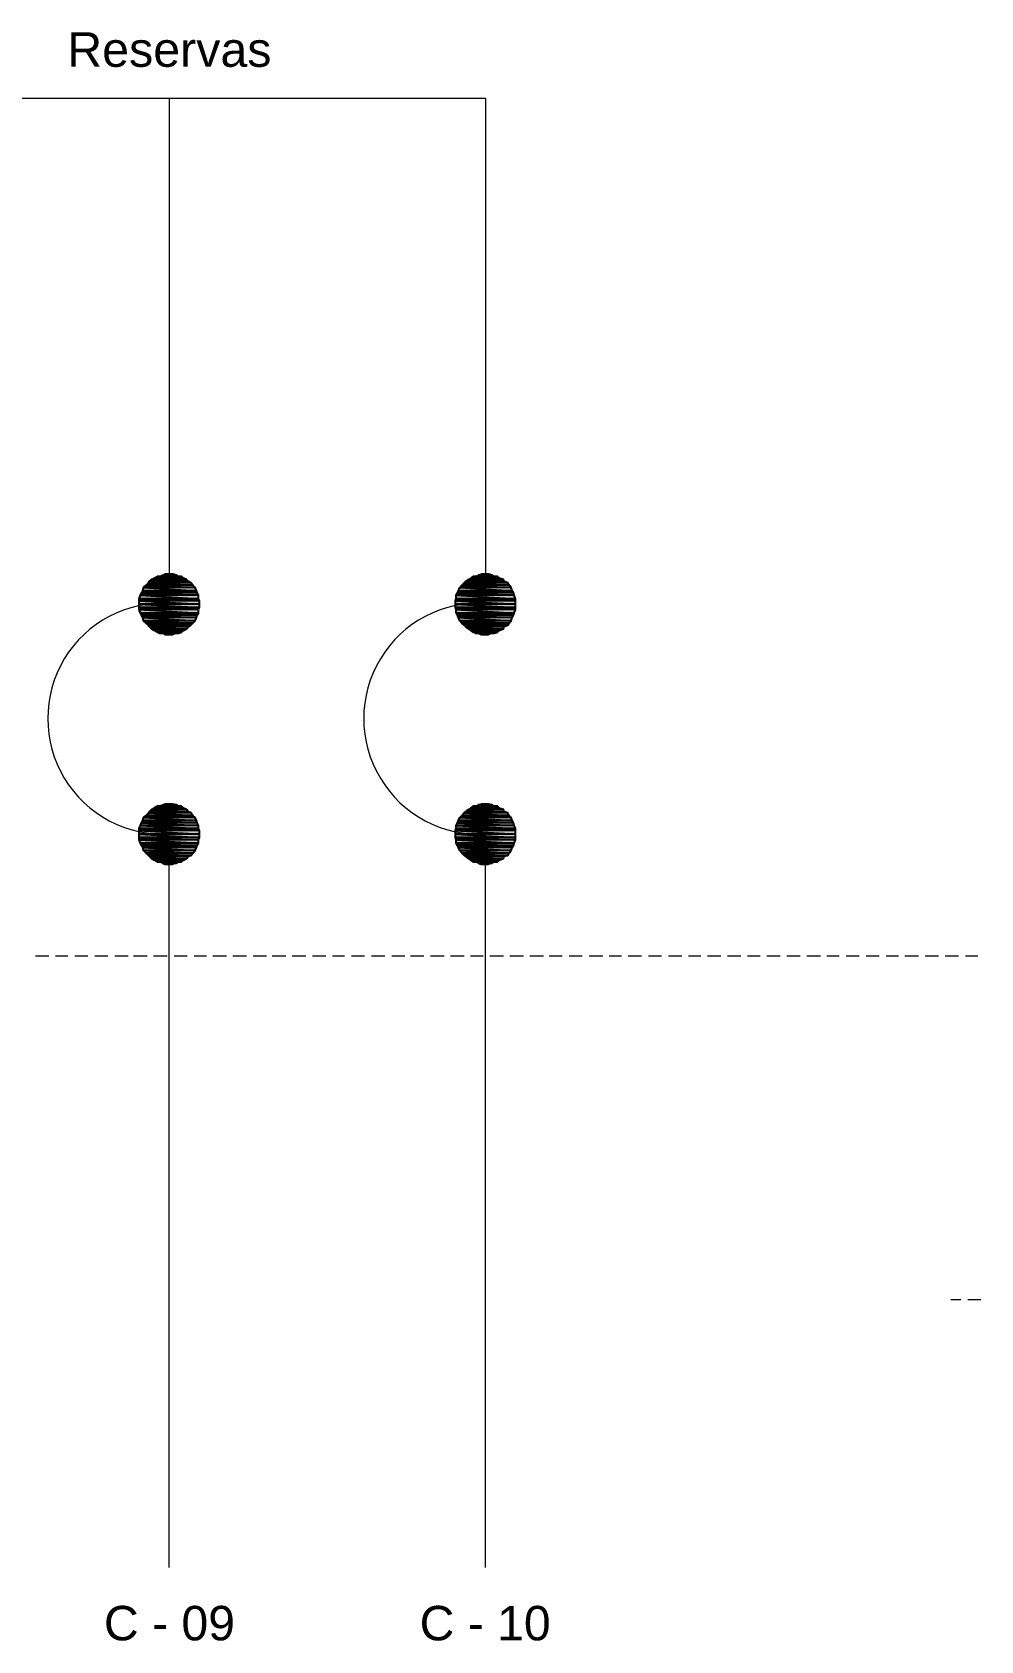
# Model space of a CAD drawing. Header units: millimetres. Extents: x 53 to 176, y -29 to 32.
# Drawn here: x 117.74 to 120.78, y 9.9 to 15.05 of the extents above; entities that cross this region are included whole.
import ezdxf

# ---------------------------------------------------------------- set-up
doc = ezdxf.new("R2010")
doc.units = ezdxf.units.MM
doc.layers.add('13 - Diagrama unifilar', color=7, linetype='Continuous', lineweight=30)
doc.styles.add('Arial0', font='arial.ttf', dxfattribs={"height": 3.14658})

msp = doc.modelspace()

# ---------------------------------------------------------------- hatches: boundary and pattern name
at = {"layer": '13 - Diagrama unifilar', "true_color": 0x000007}
h = msp.add_hatch(color=7, dxfattribs=at)
h.paths.add_polyline_path([(118.2371, 13.2994), (118.1253, 13.2994), (118.244, 13.2924)])
h.paths.add_polyline_path([(118.1253, 13.2994), (118.244, 13.2924), (118.1183, 13.2924)])
h = msp.add_hatch(color=7, dxfattribs=at)
h.paths.add_polyline_path([(118.2301, 13.3022), (118.1323, 13.3022), (118.2371, 13.2994)])
h.paths.add_polyline_path([(118.1323, 13.3022), (118.2371, 13.2994), (118.1253, 13.2994)])
h = msp.add_hatch(color=7, dxfattribs=at)
h.paths.add_polyline_path([(118.2217, 13.3092), (118.1435, 13.3092), (118.2301, 13.3022)])
h.paths.add_polyline_path([(118.1435, 13.3092), (118.2301, 13.3022), (118.1323, 13.3022)])
h = msp.add_hatch(color=7, dxfattribs=at)
h.paths.add_polyline_path([(118.2049, 13.3133), (118.1616, 13.3133), (118.2119, 13.3092)])
h.paths.add_polyline_path([(118.1616, 13.3133), (118.2119, 13.3092), (118.1505, 13.3092)])
h = msp.add_hatch(color=7, dxfattribs=at)
h.paths.add_polyline_path([(118.1938, 13.3161), (118.1686, 13.3161), (118.2049, 13.3133)])
h.paths.add_polyline_path([(118.1686, 13.3161), (118.2049, 13.3133), (118.1616, 13.3133)])
h = msp.add_hatch(color=7, dxfattribs=at)
h.paths.add_polyline_path([(119.2525, 13.2994), (119.1408, 13.2994), (119.2553, 13.2924)])
h.paths.add_polyline_path([(119.1408, 13.2994), (119.2553, 13.2924), (119.131, 13.2924)])
h = msp.add_hatch(color=7, dxfattribs=at)
h.paths.add_polyline_path([(119.2413, 13.3022), (119.1478, 13.3022), (119.2525, 13.2994)])
h.paths.add_polyline_path([(119.1478, 13.3022), (119.2525, 13.2994), (119.1408, 13.2994)])
h = msp.add_hatch(color=7, dxfattribs=at)
h.paths.add_polyline_path([(119.2343, 13.3092), (119.1561, 13.3092), (119.2413, 13.3022)])
h.paths.add_polyline_path([(119.1561, 13.3092), (119.2413, 13.3022), (119.1478, 13.3022)])
h = msp.add_hatch(color=7, dxfattribs=at)
h.paths.add_polyline_path([(119.2162, 13.3133), (119.1729, 13.3133), (119.2232, 13.3092)])
h.paths.add_polyline_path([(119.1729, 13.3133), (119.2232, 13.3092), (119.1631, 13.3092)])
h = msp.add_hatch(color=7, dxfattribs=at)
h.paths.add_polyline_path([(119.205, 13.3161), (119.1813, 13.3161), (119.2162, 13.3133)])
h.paths.add_polyline_path([(119.1813, 13.3161), (119.2162, 13.3133), (119.1729, 13.3133)])
h = msp.add_hatch(color=7, dxfattribs=at)
h.paths.add_polyline_path([(118.2762, 13.2491), (118.0904, 13.2491), (118.2762, 13.2379)])
h.paths.add_polyline_path([(118.0904, 13.2491), (118.2762, 13.2379), (118.0862, 13.2379)])
h = msp.add_hatch(color=7, dxfattribs=at)
h.paths.add_polyline_path([(118.272, 13.2561), (118.0932, 13.2561), (118.2762, 13.2491)])
h.paths.add_polyline_path([(118.0932, 13.2561), (118.2762, 13.2491), (118.0904, 13.2491)])
h = msp.add_hatch(color=7, dxfattribs=at)
h.paths.add_polyline_path([(118.2692, 13.2631), (118.0974, 13.2631), (118.272, 13.2561)])
h.paths.add_polyline_path([(118.0974, 13.2631), (118.272, 13.2561), (118.0932, 13.2561)])
h = msp.add_hatch(color=7, dxfattribs=at)
h.paths.add_polyline_path([(118.265, 13.2742), (118.1002, 13.2742), (118.2692, 13.2631)])
h.paths.add_polyline_path([(118.1002, 13.2742), (118.2692, 13.2631), (118.0974, 13.2631)])
h = msp.add_hatch(color=7, dxfattribs=at)
h.paths.add_polyline_path([(118.258, 13.2812), (118.1086, 13.2812), (118.265, 13.2742)])
h.paths.add_polyline_path([(118.1086, 13.2812), (118.265, 13.2742), (118.1002, 13.2742)])
h = msp.add_hatch(color=7, dxfattribs=at)
h.paths.add_polyline_path([(118.251, 13.2882), (118.1155, 13.2882), (118.258, 13.2812)])
h.paths.add_polyline_path([(118.1155, 13.2882), (118.258, 13.2812), (118.1086, 13.2812)])
h = msp.add_hatch(color=7, dxfattribs=at)
h.paths.add_polyline_path([(118.244, 13.2924), (118.1183, 13.2924), (118.251, 13.2882)])
h.paths.add_polyline_path([(118.1183, 13.2924), (118.251, 13.2882), (118.1155, 13.2882)])
h = msp.add_hatch(color=7, dxfattribs=at)
h.paths.add_polyline_path([(119.2846, 13.2561), (119.1058, 13.2561), (119.2874, 13.2491)])
h.paths.add_polyline_path([(119.1058, 13.2561), (119.2874, 13.2491), (119.1017, 13.2491)])
h = msp.add_hatch(color=7, dxfattribs=at)
h.paths.add_polyline_path([(119.2874, 13.2491), (119.1017, 13.2491), (119.2916, 13.2379)])
h.paths.add_polyline_path([(119.1017, 13.2491), (119.2916, 13.2379), (119.1017, 13.2379)])
h = msp.add_hatch(color=7, dxfattribs=at)
h.paths.add_polyline_path([(119.2804, 13.2631), (119.1086, 13.2631), (119.2846, 13.2561)])
h.paths.add_polyline_path([(119.1086, 13.2631), (119.2846, 13.2561), (119.1058, 13.2561)])
h = msp.add_hatch(color=7, dxfattribs=at)
h.paths.add_polyline_path([(119.2776, 13.2742), (119.1128, 13.2742), (119.2804, 13.2631)])
h.paths.add_polyline_path([(119.1128, 13.2742), (119.2804, 13.2631), (119.1086, 13.2631)])
h = msp.add_hatch(color=7, dxfattribs=at)
h.paths.add_polyline_path([(119.2707, 13.2812), (119.1198, 13.2812), (119.2776, 13.2742)])
h.paths.add_polyline_path([(119.1198, 13.2812), (119.2776, 13.2742), (119.1128, 13.2742)])
h = msp.add_hatch(color=7, dxfattribs=at)
h.paths.add_polyline_path([(119.2665, 13.2882), (119.1268, 13.2882), (119.2707, 13.2812)])
h.paths.add_polyline_path([(119.1268, 13.2882), (119.2707, 13.2812), (119.1198, 13.2812)])
h = msp.add_hatch(color=7, dxfattribs=at)
h.paths.add_polyline_path([(119.2553, 13.2924), (119.131, 13.2924), (119.2665, 13.2882)])
h.paths.add_polyline_path([(119.131, 13.2924), (119.2665, 13.2882), (119.1268, 13.2882)])
h = msp.add_hatch(color=7, dxfattribs=at)
h.paths.add_polyline_path([(118.2762, 13.2379), (118.0862, 13.2379), (118.279, 13.2309)])
h.paths.add_polyline_path([(118.0862, 13.2379), (118.279, 13.2309), (118.0862, 13.2309)])
h = msp.add_hatch(color=7, dxfattribs=at)
h.paths.add_polyline_path([(118.279, 13.2309), (118.0862, 13.2309), (118.279, 13.2198)])
h.paths.add_polyline_path([(118.0862, 13.2309), (118.279, 13.2198), (118.0862, 13.2198)])
h = msp.add_hatch(color=7, dxfattribs=at)
h.paths.add_polyline_path([(118.279, 13.2198), (118.0862, 13.2198), (118.279, 13.21)])
h.paths.add_polyline_path([(118.0862, 13.2198), (118.279, 13.21), (118.0862, 13.21)])
h = msp.add_hatch(color=7, dxfattribs=at)
h.paths.add_polyline_path([(118.279, 13.21), (118.0862, 13.21), (118.2762, 13.203)])
h.paths.add_polyline_path([(118.0862, 13.21), (118.2762, 13.203), (118.0862, 13.203)])
h = msp.add_hatch(color=7, dxfattribs=at)
h.paths.add_polyline_path([(118.2762, 13.203), (118.0862, 13.203), (118.2762, 13.1918)])
h.paths.add_polyline_path([(118.0862, 13.203), (118.2762, 13.1918), (118.0904, 13.1918)])
h = msp.add_hatch(color=7, dxfattribs=at)
h.paths.add_polyline_path([(119.2916, 13.2379), (119.1017, 13.2379), (119.2916, 13.2309)])
h.paths.add_polyline_path([(119.1017, 13.2379), (119.2916, 13.2309), (119.0989, 13.2309)])
h = msp.add_hatch(color=7, dxfattribs=at)
h.paths.add_polyline_path([(119.2916, 13.2309), (119.0989, 13.2309), (119.2916, 13.2198)])
h.paths.add_polyline_path([(119.0989, 13.2309), (119.2916, 13.2198), (119.0989, 13.2198)])
h = msp.add_hatch(color=7, dxfattribs=at)
h.paths.add_polyline_path([(119.2916, 13.2198), (119.0989, 13.2198), (119.2916, 13.21)])
h.paths.add_polyline_path([(119.0989, 13.2198), (119.2916, 13.21), (119.0989, 13.21)])
h = msp.add_hatch(color=7, dxfattribs=at)
h.paths.add_polyline_path([(119.2916, 13.21), (119.0989, 13.21), (119.2916, 13.203)])
h.paths.add_polyline_path([(119.0989, 13.21), (119.2916, 13.203), (119.1017, 13.203)])
h = msp.add_hatch(color=7, dxfattribs=at)
h.paths.add_polyline_path([(119.2916, 13.203), (119.1017, 13.203), (119.2874, 13.1918)])
h.paths.add_polyline_path([(119.1017, 13.203), (119.2874, 13.1918), (119.1017, 13.1918)])
h = msp.add_hatch(color=7, dxfattribs=at)
h.paths.add_polyline_path([(118.2762, 13.1918), (118.0904, 13.1918), (118.272, 13.1848)])
h.paths.add_polyline_path([(118.0904, 13.1918), (118.272, 13.1848), (118.0932, 13.1848)])
h = msp.add_hatch(color=7, dxfattribs=at)
h.paths.add_polyline_path([(118.272, 13.1848), (118.0932, 13.1848), (118.2692, 13.1779)])
h.paths.add_polyline_path([(118.0932, 13.1848), (118.2692, 13.1779), (118.0974, 13.1779)])
h = msp.add_hatch(color=7, dxfattribs=at)
h.paths.add_polyline_path([(118.2692, 13.1779), (118.0974, 13.1779), (118.265, 13.1667)])
h.paths.add_polyline_path([(118.0974, 13.1779), (118.265, 13.1667), (118.1002, 13.1667)])
h = msp.add_hatch(color=7, dxfattribs=at)
h.paths.add_polyline_path([(118.265, 13.1667), (118.1002, 13.1667), (118.258, 13.1597)])
h.paths.add_polyline_path([(118.1002, 13.1667), (118.258, 13.1597), (118.1086, 13.1597)])
h = msp.add_hatch(color=7, dxfattribs=at)
h.paths.add_polyline_path([(118.258, 13.1597), (118.1086, 13.1597), (118.251, 13.1527)])
h.paths.add_polyline_path([(118.1086, 13.1597), (118.251, 13.1527), (118.1155, 13.1527)])
h = msp.add_hatch(color=7, dxfattribs=at)
h.paths.add_polyline_path([(118.251, 13.1527), (118.1155, 13.1527), (118.244, 13.1485)])
h.paths.add_polyline_path([(118.1155, 13.1527), (118.244, 13.1485), (118.1183, 13.1485)])
h = msp.add_hatch(color=7, dxfattribs=at)
h.paths.add_polyline_path([(118.244, 13.1485), (118.1183, 13.1485), (118.2371, 13.1415)])
h.paths.add_polyline_path([(118.1183, 13.1485), (118.2371, 13.1415), (118.1253, 13.1415)])
h = msp.add_hatch(color=7, dxfattribs=at)
h.paths.add_polyline_path([(119.2874, 13.1918), (119.1017, 13.1918), (119.2846, 13.1848)])
h.paths.add_polyline_path([(119.1017, 13.1918), (119.2846, 13.1848), (119.1058, 13.1848)])
h = msp.add_hatch(color=7, dxfattribs=at)
h.paths.add_polyline_path([(119.2846, 13.1848), (119.1058, 13.1848), (119.2804, 13.1779)])
h.paths.add_polyline_path([(119.1058, 13.1848), (119.2804, 13.1779), (119.1086, 13.1779)])
h = msp.add_hatch(color=7, dxfattribs=at)
h.paths.add_polyline_path([(119.2804, 13.1779), (119.1086, 13.1779), (119.2776, 13.1667)])
h.paths.add_polyline_path([(119.1086, 13.1779), (119.2776, 13.1667), (119.1128, 13.1667)])
h = msp.add_hatch(color=7, dxfattribs=at)
h.paths.add_polyline_path([(119.2776, 13.1667), (119.1128, 13.1667), (119.2707, 13.1597)])
h.paths.add_polyline_path([(119.1128, 13.1667), (119.2707, 13.1597), (119.1198, 13.1597)])
h = msp.add_hatch(color=7, dxfattribs=at)
h.paths.add_polyline_path([(119.2707, 13.1597), (119.1198, 13.1597), (119.2665, 13.1527)])
h.paths.add_polyline_path([(119.1198, 13.1597), (119.2665, 13.1527), (119.1268, 13.1527)])
h = msp.add_hatch(color=7, dxfattribs=at)
h.paths.add_polyline_path([(119.2665, 13.1527), (119.1268, 13.1527), (119.2553, 13.1485)])
h.paths.add_polyline_path([(119.1268, 13.1527), (119.2553, 13.1485), (119.131, 13.1485)])
h = msp.add_hatch(color=7, dxfattribs=at)
h.paths.add_polyline_path([(119.2553, 13.1485), (119.131, 13.1485), (119.2525, 13.1415)])
h.paths.add_polyline_path([(119.131, 13.1485), (119.2525, 13.1415), (119.1408, 13.1415)])
h = msp.add_hatch(color=7, dxfattribs=at)
h.paths.add_polyline_path([(118.2371, 13.1415), (118.1253, 13.1415), (118.2301, 13.1373)])
h.paths.add_polyline_path([(118.1253, 13.1415), (118.2301, 13.1373), (118.1323, 13.1373)])
h = msp.add_hatch(color=7, dxfattribs=at)
h.paths.add_polyline_path([(118.2301, 13.1373), (118.1323, 13.1373), (118.2217, 13.1304)])
h.paths.add_polyline_path([(118.1323, 13.1373), (118.2217, 13.1304), (118.1435, 13.1304)])
h = msp.add_hatch(color=7, dxfattribs=at)
h.paths.add_polyline_path([(118.2217, 13.1304), (118.1435, 13.1304), (118.2119, 13.1276)])
h.paths.add_polyline_path([(118.1435, 13.1304), (118.2119, 13.1276), (118.1505, 13.1276)])
h = msp.add_hatch(color=7, dxfattribs=at)
h.paths.add_polyline_path([(118.1616, 13.1276), (118.1686, 13.1234), (118.1938, 13.1234)])
h.paths.add_polyline_path([(118.1686, 13.1234), (118.1938, 13.1234), (118.1868, 13.1234)])
for points in [[(118.1616, 13.1276), (118.2049, 13.1276), (118.1938, 13.1234)], [(119.1729, 13.1276), (119.2162, 13.1276), (119.205, 13.1234)], [(118.1616, 12.3901), (118.2049, 12.3901), (118.1938, 12.3873)], [(119.1729, 12.3901), (119.2162, 12.3901), (119.205, 12.3873)]]:
    msp.add_hatch(color=7, dxfattribs=at).paths.add_polyline_path(points)
h = msp.add_hatch(color=7, dxfattribs=at)
h.paths.add_polyline_path([(119.2525, 13.1415), (119.1408, 13.1415), (119.2413, 13.1373)])
h.paths.add_polyline_path([(119.1408, 13.1415), (119.2413, 13.1373), (119.1478, 13.1373)])
h = msp.add_hatch(color=7, dxfattribs=at)
h.paths.add_polyline_path([(119.2413, 13.1373), (119.1478, 13.1373), (119.2343, 13.1304)])
h.paths.add_polyline_path([(119.1478, 13.1373), (119.2343, 13.1304), (119.1561, 13.1304)])
h = msp.add_hatch(color=7, dxfattribs=at)
h.paths.add_polyline_path([(119.2343, 13.1304), (119.1561, 13.1304), (119.2232, 13.1276)])
h.paths.add_polyline_path([(119.1561, 13.1304), (119.2232, 13.1276), (119.1631, 13.1276)])
h = msp.add_hatch(color=7, dxfattribs=at)
h.paths.add_polyline_path([(119.1729, 13.1276), (119.1813, 13.1234), (119.205, 13.1234)])
h.paths.add_polyline_path([(119.1813, 13.1234), (119.205, 13.1234), (119.198, 13.1234)])
h = msp.add_hatch(color=7, dxfattribs=at)
h.paths.add_polyline_path([(118.2049, 12.5772), (118.1616, 12.5772), (118.2119, 12.5731)])
h.paths.add_polyline_path([(118.1616, 12.5772), (118.2119, 12.5731), (118.1505, 12.5731)])
h = msp.add_hatch(color=7, dxfattribs=at)
h.paths.add_polyline_path([(118.1938, 12.58), (118.1686, 12.58), (118.2049, 12.5772)])
h.paths.add_polyline_path([(118.1686, 12.58), (118.2049, 12.5772), (118.1616, 12.5772)])
h = msp.add_hatch(color=7, dxfattribs=at)
h.paths.add_polyline_path([(119.2162, 12.5772), (119.1729, 12.5772), (119.2232, 12.5731)])
h.paths.add_polyline_path([(119.1729, 12.5772), (119.2232, 12.5731), (119.1631, 12.5731)])
h = msp.add_hatch(color=7, dxfattribs=at)
h.paths.add_polyline_path([(119.205, 12.58), (119.1813, 12.58), (119.2162, 12.5772)])
h.paths.add_polyline_path([(119.1813, 12.58), (119.2162, 12.5772), (119.1729, 12.5772)])
h = msp.add_hatch(color=7, dxfattribs=at)
h.paths.add_polyline_path([(118.2692, 12.527), (118.0974, 12.527), (118.272, 12.52)])
h.paths.add_polyline_path([(118.0974, 12.527), (118.272, 12.52), (118.0932, 12.52)])
h = msp.add_hatch(color=7, dxfattribs=at)
h.paths.add_polyline_path([(118.265, 12.5367), (118.1002, 12.5367), (118.2692, 12.527)])
h.paths.add_polyline_path([(118.1002, 12.5367), (118.2692, 12.527), (118.0974, 12.527)])
h = msp.add_hatch(color=7, dxfattribs=at)
h.paths.add_polyline_path([(118.258, 12.5437), (118.1086, 12.5437), (118.265, 12.5367)])
h.paths.add_polyline_path([(118.1086, 12.5437), (118.265, 12.5367), (118.1002, 12.5367)])
h = msp.add_hatch(color=7, dxfattribs=at)
h.paths.add_polyline_path([(118.251, 12.5521), (118.1155, 12.5521), (118.258, 12.5437)])
h.paths.add_polyline_path([(118.1155, 12.5521), (118.258, 12.5437), (118.1086, 12.5437)])
h = msp.add_hatch(color=7, dxfattribs=at)
h.paths.add_polyline_path([(118.244, 12.5549), (118.1183, 12.5549), (118.251, 12.5521)])
h.paths.add_polyline_path([(118.1183, 12.5549), (118.251, 12.5521), (118.1155, 12.5521)])
h = msp.add_hatch(color=7, dxfattribs=at)
h.paths.add_polyline_path([(118.2371, 12.5619), (118.1253, 12.5619), (118.244, 12.5549)])
h.paths.add_polyline_path([(118.1253, 12.5619), (118.244, 12.5549), (118.1183, 12.5549)])
h = msp.add_hatch(color=7, dxfattribs=at)
h.paths.add_polyline_path([(118.2301, 12.5661), (118.1323, 12.5661), (118.2371, 12.5619)])
h.paths.add_polyline_path([(118.1323, 12.5661), (118.2371, 12.5619), (118.1253, 12.5619)])
h = msp.add_hatch(color=7, dxfattribs=at)
h.paths.add_polyline_path([(118.2217, 12.5731), (118.1435, 12.5731), (118.2301, 12.5661)])
h.paths.add_polyline_path([(118.1435, 12.5731), (118.2301, 12.5661), (118.1323, 12.5661)])
h = msp.add_hatch(color=7, dxfattribs=at)
h.paths.add_polyline_path([(119.2804, 12.527), (119.1086, 12.527), (119.2846, 12.52)])
h.paths.add_polyline_path([(119.1086, 12.527), (119.2846, 12.52), (119.1058, 12.52)])
h = msp.add_hatch(color=7, dxfattribs=at)
h.paths.add_polyline_path([(119.2776, 12.5367), (119.1128, 12.5367), (119.2804, 12.527)])
h.paths.add_polyline_path([(119.1128, 12.5367), (119.2804, 12.527), (119.1086, 12.527)])
h = msp.add_hatch(color=7, dxfattribs=at)
h.paths.add_polyline_path([(119.2707, 12.5437), (119.1198, 12.5437), (119.2776, 12.5367)])
h.paths.add_polyline_path([(119.1198, 12.5437), (119.2776, 12.5367), (119.1128, 12.5367)])
h = msp.add_hatch(color=7, dxfattribs=at)
h.paths.add_polyline_path([(119.2665, 12.5521), (119.1268, 12.5521), (119.2707, 12.5437)])
h.paths.add_polyline_path([(119.1268, 12.5521), (119.2707, 12.5437), (119.1198, 12.5437)])
h = msp.add_hatch(color=7, dxfattribs=at)
h.paths.add_polyline_path([(119.2553, 12.5549), (119.131, 12.5549), (119.2665, 12.5521)])
h.paths.add_polyline_path([(119.131, 12.5549), (119.2665, 12.5521), (119.1268, 12.5521)])
h = msp.add_hatch(color=7, dxfattribs=at)
h.paths.add_polyline_path([(119.2525, 12.5619), (119.1408, 12.5619), (119.2553, 12.5549)])
h.paths.add_polyline_path([(119.1408, 12.5619), (119.2553, 12.5549), (119.131, 12.5549)])
h = msp.add_hatch(color=7, dxfattribs=at)
h.paths.add_polyline_path([(119.2413, 12.5661), (119.1478, 12.5661), (119.2525, 12.5619)])
h.paths.add_polyline_path([(119.1478, 12.5661), (119.2525, 12.5619), (119.1408, 12.5619)])
h = msp.add_hatch(color=7, dxfattribs=at)
h.paths.add_polyline_path([(119.2343, 12.5731), (119.1561, 12.5731), (119.2413, 12.5661)])
h.paths.add_polyline_path([(119.1561, 12.5731), (119.2413, 12.5661), (119.1478, 12.5661)])
h = msp.add_hatch(color=7, dxfattribs=at)
h.paths.add_polyline_path([(118.2762, 12.5116), (118.0904, 12.5116), (118.2762, 12.5018)])
h.paths.add_polyline_path([(118.0904, 12.5116), (118.2762, 12.5018), (118.0862, 12.5018)])
h = msp.add_hatch(color=7, dxfattribs=at)
h.paths.add_polyline_path([(118.2762, 12.5018), (118.0862, 12.5018), (118.279, 12.4948)])
h.paths.add_polyline_path([(118.0862, 12.5018), (118.279, 12.4948), (118.0862, 12.4948)])
h = msp.add_hatch(color=7, dxfattribs=at)
h.paths.add_polyline_path([(118.279, 12.4948), (118.0862, 12.4948), (118.279, 12.4837)])
h.paths.add_polyline_path([(118.0862, 12.4948), (118.279, 12.4837), (118.0862, 12.4837)])
h = msp.add_hatch(color=7, dxfattribs=at)
h.paths.add_polyline_path([(118.279, 12.4837), (118.0862, 12.4837), (118.279, 12.4725)])
h.paths.add_polyline_path([(118.0862, 12.4837), (118.279, 12.4725), (118.0862, 12.4725)])
h = msp.add_hatch(color=7, dxfattribs=at)
h.paths.add_polyline_path([(118.272, 12.52), (118.0932, 12.52), (118.2762, 12.5116)])
h.paths.add_polyline_path([(118.0932, 12.52), (118.2762, 12.5116), (118.0904, 12.5116)])
h = msp.add_hatch(color=7, dxfattribs=at)
h.paths.add_polyline_path([(119.2916, 12.5018), (119.1017, 12.5018), (119.2916, 12.4948)])
h.paths.add_polyline_path([(119.1017, 12.5018), (119.2916, 12.4948), (119.0989, 12.4948)])
h = msp.add_hatch(color=7, dxfattribs=at)
h.paths.add_polyline_path([(119.2916, 12.4948), (119.0989, 12.4948), (119.2916, 12.4837)])
h.paths.add_polyline_path([(119.0989, 12.4948), (119.2916, 12.4837), (119.0989, 12.4837)])
h = msp.add_hatch(color=7, dxfattribs=at)
h.paths.add_polyline_path([(119.2916, 12.4837), (119.0989, 12.4837), (119.2916, 12.4725)])
h.paths.add_polyline_path([(119.0989, 12.4837), (119.2916, 12.4725), (119.0989, 12.4725)])
h = msp.add_hatch(color=7, dxfattribs=at)
h.paths.add_polyline_path([(119.2846, 12.52), (119.1058, 12.52), (119.2874, 12.5116)])
h.paths.add_polyline_path([(119.1058, 12.52), (119.2874, 12.5116), (119.1017, 12.5116)])
h = msp.add_hatch(color=7, dxfattribs=at)
h.paths.add_polyline_path([(119.2874, 12.5116), (119.1017, 12.5116), (119.2916, 12.5018)])
h.paths.add_polyline_path([(119.1017, 12.5116), (119.2916, 12.5018), (119.1017, 12.5018)])
h = msp.add_hatch(color=7, dxfattribs=at)
h.paths.add_polyline_path([(118.279, 12.4725), (118.0862, 12.4725), (118.2762, 12.4655)])
h.paths.add_polyline_path([(118.0862, 12.4725), (118.2762, 12.4655), (118.0862, 12.4655)])
h = msp.add_hatch(color=7, dxfattribs=at)
h.paths.add_polyline_path([(118.2762, 12.4655), (118.0862, 12.4655), (118.2762, 12.4543)])
h.paths.add_polyline_path([(118.0862, 12.4655), (118.2762, 12.4543), (118.0904, 12.4543)])
h = msp.add_hatch(color=7, dxfattribs=at)
h.paths.add_polyline_path([(118.2762, 12.4543), (118.0904, 12.4543), (118.272, 12.4474)])
h.paths.add_polyline_path([(118.0904, 12.4543), (118.272, 12.4474), (118.0932, 12.4474)])
h = msp.add_hatch(color=7, dxfattribs=at)
h.paths.add_polyline_path([(118.272, 12.4474), (118.0932, 12.4474), (118.2692, 12.4404)])
h.paths.add_polyline_path([(118.0932, 12.4474), (118.2692, 12.4404), (118.0974, 12.4404)])
h = msp.add_hatch(color=7, dxfattribs=at)
h.paths.add_polyline_path([(118.2692, 12.4404), (118.0974, 12.4404), (118.265, 12.4306)])
h.paths.add_polyline_path([(118.0974, 12.4404), (118.265, 12.4306), (118.1002, 12.4306)])
h = msp.add_hatch(color=7, dxfattribs=at)
h.paths.add_polyline_path([(118.265, 12.4306), (118.1002, 12.4306), (118.258, 12.4222)])
h.paths.add_polyline_path([(118.1002, 12.4306), (118.258, 12.4222), (118.1086, 12.4222)])
h = msp.add_hatch(color=7, dxfattribs=at)
h.paths.add_polyline_path([(118.258, 12.4222), (118.1086, 12.4222), (118.251, 12.4152)])
h.paths.add_polyline_path([(118.1086, 12.4222), (118.251, 12.4152), (118.1155, 12.4152)])
h = msp.add_hatch(color=7, dxfattribs=at)
h.paths.add_polyline_path([(119.2916, 12.4725), (119.0989, 12.4725), (119.2916, 12.4655)])
h.paths.add_polyline_path([(119.0989, 12.4725), (119.2916, 12.4655), (119.1017, 12.4655)])
h = msp.add_hatch(color=7, dxfattribs=at)
h.paths.add_polyline_path([(119.2916, 12.4655), (119.1017, 12.4655), (119.2874, 12.4543)])
h.paths.add_polyline_path([(119.1017, 12.4655), (119.2874, 12.4543), (119.1017, 12.4543)])
h = msp.add_hatch(color=7, dxfattribs=at)
h.paths.add_polyline_path([(119.2874, 12.4543), (119.1017, 12.4543), (119.2846, 12.4474)])
h.paths.add_polyline_path([(119.1017, 12.4543), (119.2846, 12.4474), (119.1058, 12.4474)])
h = msp.add_hatch(color=7, dxfattribs=at)
h.paths.add_polyline_path([(119.2846, 12.4474), (119.1058, 12.4474), (119.2804, 12.4404)])
h.paths.add_polyline_path([(119.1058, 12.4474), (119.2804, 12.4404), (119.1086, 12.4404)])
h = msp.add_hatch(color=7, dxfattribs=at)
h.paths.add_polyline_path([(119.2804, 12.4404), (119.1086, 12.4404), (119.2776, 12.4306)])
h.paths.add_polyline_path([(119.1086, 12.4404), (119.2776, 12.4306), (119.1128, 12.4306)])
h = msp.add_hatch(color=7, dxfattribs=at)
h.paths.add_polyline_path([(119.2776, 12.4306), (119.1128, 12.4306), (119.2707, 12.4222)])
h.paths.add_polyline_path([(119.1128, 12.4306), (119.2707, 12.4222), (119.1198, 12.4222)])
h = msp.add_hatch(color=7, dxfattribs=at)
h.paths.add_polyline_path([(119.2707, 12.4222), (119.1198, 12.4222), (119.2665, 12.4152)])
h.paths.add_polyline_path([(119.1198, 12.4222), (119.2665, 12.4152), (119.1268, 12.4152)])
h = msp.add_hatch(color=7, dxfattribs=at)
h.paths.add_polyline_path([(118.251, 12.4152), (118.1155, 12.4152), (118.244, 12.4124)])
h.paths.add_polyline_path([(118.1155, 12.4152), (118.244, 12.4124), (118.1183, 12.4124)])
h = msp.add_hatch(color=7, dxfattribs=at)
h.paths.add_polyline_path([(118.244, 12.4124), (118.1183, 12.4124), (118.2371, 12.4054)])
h.paths.add_polyline_path([(118.1183, 12.4124), (118.2371, 12.4054), (118.1253, 12.4054)])
h = msp.add_hatch(color=7, dxfattribs=at)
h.paths.add_polyline_path([(118.2371, 12.4054), (118.1253, 12.4054), (118.2301, 12.4013)])
h.paths.add_polyline_path([(118.1253, 12.4054), (118.2301, 12.4013), (118.1323, 12.4013)])
h = msp.add_hatch(color=7, dxfattribs=at)
h.paths.add_polyline_path([(118.2301, 12.4013), (118.1323, 12.4013), (118.2217, 12.3943)])
h.paths.add_polyline_path([(118.1323, 12.4013), (118.2217, 12.3943), (118.1435, 12.3943)])
h = msp.add_hatch(color=7, dxfattribs=at)
h.paths.add_polyline_path([(118.2119, 12.3943), (118.1505, 12.3943), (118.2049, 12.3901)])
h.paths.add_polyline_path([(118.1505, 12.3943), (118.2049, 12.3901), (118.1616, 12.3901)])
h = msp.add_hatch(color=7, dxfattribs=at)
h.paths.add_polyline_path([(118.1616, 12.3901), (118.1686, 12.3873), (118.1938, 12.3873)])
h.paths.add_polyline_path([(118.1686, 12.3873), (118.1938, 12.3873), (118.1868, 12.3873)])
h = msp.add_hatch(color=7, dxfattribs=at)
h.paths.add_polyline_path([(119.2665, 12.4152), (119.1268, 12.4152), (119.2553, 12.4124)])
h.paths.add_polyline_path([(119.1268, 12.4152), (119.2553, 12.4124), (119.131, 12.4124)])
h = msp.add_hatch(color=7, dxfattribs=at)
h.paths.add_polyline_path([(119.2553, 12.4124), (119.131, 12.4124), (119.2525, 12.4054)])
h.paths.add_polyline_path([(119.131, 12.4124), (119.2525, 12.4054), (119.1408, 12.4054)])
h = msp.add_hatch(color=7, dxfattribs=at)
h.paths.add_polyline_path([(119.2525, 12.4054), (119.1408, 12.4054), (119.2413, 12.4013)])
h.paths.add_polyline_path([(119.1408, 12.4054), (119.2413, 12.4013), (119.1478, 12.4013)])
h = msp.add_hatch(color=7, dxfattribs=at)
h.paths.add_polyline_path([(119.2413, 12.4013), (119.1478, 12.4013), (119.2343, 12.3943)])
h.paths.add_polyline_path([(119.1478, 12.4013), (119.2343, 12.3943), (119.1561, 12.3943)])
h = msp.add_hatch(color=7, dxfattribs=at)
h.paths.add_polyline_path([(119.2232, 12.3943), (119.1631, 12.3943), (119.2162, 12.3901)])
h.paths.add_polyline_path([(119.1631, 12.3943), (119.2162, 12.3901), (119.1729, 12.3901)])
h = msp.add_hatch(color=7, dxfattribs=at)
h.paths.add_polyline_path([(119.1729, 12.3901), (119.1813, 12.3873), (119.205, 12.3873)])
h.paths.add_polyline_path([(119.1813, 12.3873), (119.205, 12.3873), (119.198, 12.3873)])

# ---------------------------------------------------------------- linework, layer by layer
at = {"layer": '13 - Diagrama unifilar', "color": 7, "linetype": 'Continuous', "lineweight": 20, "true_color": 0x000007}
for points in [[(119.1952, 14.84), (110.08, 14.84), (110.08, 13.2198)], [(118.1826, 14.84), (118.1826, 13.2198), (118.1826, 13.2198)], [(119.1952, 14.84), (119.1952, 13.2198), (119.1952, 13.2198)], [(118.1826, 10.1343), (118.1826, 12.4837), (118.1826, 12.4837)], [(119.1952, 10.1343), (119.1952, 12.4837), (119.1952, 12.4837)]]:
    msp.add_lwpolyline(points, dxfattribs=at)
at = {"layer": '13 - Diagrama unifilar', "color": 7, "linetype": 'Continuous', "lineweight": -2, "true_color": 0x000007}
for points in [[(118.1253, 13.2994), (118.244, 13.2924), (118.1183, 13.2924)], [(118.1323, 13.3022), (118.2371, 13.2994), (118.1253, 13.2994)], [(118.2371, 13.2994), (118.1253, 13.2994), (118.244, 13.2924)], [(118.1435, 13.3092), (118.2301, 13.3022), (118.1323, 13.3022)], [(118.2301, 13.3022), (118.1323, 13.3022), (118.2371, 13.2994)], [(118.1505, 13.3092), (118.2217, 13.3092), (118.1435, 13.3092)], [(118.2217, 13.3092), (118.1435, 13.3092), (118.2301, 13.3022)], [(118.1616, 13.3133), (118.2119, 13.3092), (118.1505, 13.3092)], [(118.2119, 13.3092), (118.1505, 13.3092), (118.2217, 13.3092)], [(118.1686, 13.3161), (118.2049, 13.3133), (118.1616, 13.3133)], [(118.2049, 13.3133), (118.1616, 13.3133), (118.2119, 13.3092)], [(118.1868, 13.3161), (118.1938, 13.3161), (118.1686, 13.3161)], [(118.1938, 13.3161), (118.1686, 13.3161), (118.2049, 13.3133)], [(119.1408, 13.2994), (119.2553, 13.2924), (119.131, 13.2924)], [(119.1478, 13.3022), (119.2525, 13.2994), (119.1408, 13.2994)], [(119.2525, 13.2994), (119.1408, 13.2994), (119.2553, 13.2924)], [(119.1561, 13.3092), (119.2413, 13.3022), (119.1478, 13.3022)], [(119.2413, 13.3022), (119.1478, 13.3022), (119.2525, 13.2994)], [(119.1631, 13.3092), (119.2343, 13.3092), (119.1561, 13.3092)], [(119.2343, 13.3092), (119.1561, 13.3092), (119.2413, 13.3022)], [(119.1729, 13.3133), (119.2232, 13.3092), (119.1631, 13.3092)], [(119.2232, 13.3092), (119.1631, 13.3092), (119.2343, 13.3092)], [(119.1813, 13.3161), (119.2162, 13.3133), (119.1729, 13.3133)], [(119.2162, 13.3133), (119.1729, 13.3133), (119.2232, 13.3092)], [(119.198, 13.3161), (119.205, 13.3161), (119.1813, 13.3161)], [(119.205, 13.3161), (119.1813, 13.3161), (119.2162, 13.3133)], [(118.0904, 13.2491), (118.2762, 13.2379), (118.0862, 13.2379)], [(118.0932, 13.2561), (118.2762, 13.2491), (118.0904, 13.2491)], [(118.2762, 13.2491), (118.0904, 13.2491), (118.2762, 13.2379)], [(118.0974, 13.2631), (118.272, 13.2561), (118.0932, 13.2561)], [(118.272, 13.2561), (118.0932, 13.2561), (118.2762, 13.2491)], [(118.1002, 13.2742), (118.2692, 13.2631), (118.0974, 13.2631)], [(118.2692, 13.2631), (118.0974, 13.2631), (118.272, 13.2561)], [(118.1086, 13.2812), (118.265, 13.2742), (118.1002, 13.2742)], [(118.265, 13.2742), (118.1002, 13.2742), (118.2692, 13.2631)], [(118.1155, 13.2882), (118.258, 13.2812), (118.1086, 13.2812)], [(118.258, 13.2812), (118.1086, 13.2812), (118.265, 13.2742)], [(118.1183, 13.2924), (118.251, 13.2882), (118.1155, 13.2882)], [(118.251, 13.2882), (118.1155, 13.2882), (118.258, 13.2812)], [(118.244, 13.2924), (118.1183, 13.2924), (118.251, 13.2882)], [(119.1058, 13.2561), (119.2874, 13.2491), (119.1017, 13.2491)], [(119.2874, 13.2491), (119.1017, 13.2491), (119.2916, 13.2379)], [(119.1017, 13.2491), (119.2916, 13.2379), (119.1017, 13.2379)], [(119.1086, 13.2631), (119.2846, 13.2561), (119.1058, 13.2561)], [(119.2846, 13.2561), (119.1058, 13.2561), (119.2874, 13.2491)], [(119.1128, 13.2742), (119.2804, 13.2631), (119.1086, 13.2631)], [(119.2804, 13.2631), (119.1086, 13.2631), (119.2846, 13.2561)], [(119.1198, 13.2812), (119.2776, 13.2742), (119.1128, 13.2742)], [(119.2776, 13.2742), (119.1128, 13.2742), (119.2804, 13.2631)], [(119.1268, 13.2882), (119.2707, 13.2812), (119.1198, 13.2812)], [(119.2707, 13.2812), (119.1198, 13.2812), (119.2776, 13.2742)], [(119.131, 13.2924), (119.2665, 13.2882), (119.1268, 13.2882)], [(119.2665, 13.2882), (119.1268, 13.2882), (119.2707, 13.2812)], [(119.2553, 13.2924), (119.131, 13.2924), (119.2665, 13.2882)], [(118.2762, 13.2379), (118.0862, 13.2379), (118.279, 13.2309)], [(118.0862, 13.2379), (118.279, 13.2309), (118.0862, 13.2309)], [(118.279, 13.2309), (118.0862, 13.2309), (118.279, 13.2198)], [(118.0862, 13.2309), (118.279, 13.2198), (118.0862, 13.2198)], [(118.279, 13.2198), (118.0862, 13.2198), (118.279, 13.21)], [(118.0862, 13.2198), (118.279, 13.21), (118.0862, 13.21)], [(118.279, 13.21), (118.0862, 13.21), (118.2762, 13.203)], [(118.0862, 13.21), (118.2762, 13.203), (118.0862, 13.203)], [(118.2762, 13.203), (118.0862, 13.203), (118.2762, 13.1918)], [(118.0862, 13.203), (118.2762, 13.1918), (118.0904, 13.1918)], [(119.1017, 13.2379), (119.2916, 13.2309), (119.0989, 13.2309)], [(119.2916, 13.2309), (119.0989, 13.2309), (119.2916, 13.2198)], [(119.0989, 13.2309), (119.2916, 13.2198), (119.0989, 13.2198)], [(119.2916, 13.2198), (119.0989, 13.2198), (119.2916, 13.21)], [(119.0989, 13.2198), (119.2916, 13.21), (119.0989, 13.21)], [(119.2916, 13.21), (119.0989, 13.21), (119.2916, 13.203)], [(119.0989, 13.21), (119.2916, 13.203), (119.1017, 13.203)], [(119.2916, 13.2379), (119.1017, 13.2379), (119.2916, 13.2309)], [(119.2916, 13.203), (119.1017, 13.203), (119.2874, 13.1918)], [(119.1017, 13.203), (119.2874, 13.1918), (119.1017, 13.1918)], [(118.2762, 13.1918), (118.0904, 13.1918), (118.272, 13.1848)], [(118.0904, 13.1918), (118.272, 13.1848), (118.0932, 13.1848)], [(118.272, 13.1848), (118.0932, 13.1848), (118.2692, 13.1779)], [(118.0932, 13.1848), (118.2692, 13.1779), (118.0974, 13.1779)], [(118.2692, 13.1779), (118.0974, 13.1779), (118.265, 13.1667)], [(118.0974, 13.1779), (118.265, 13.1667), (118.1002, 13.1667)], [(118.265, 13.1667), (118.1002, 13.1667), (118.258, 13.1597)], [(118.1002, 13.1667), (118.258, 13.1597), (118.1086, 13.1597)], [(118.258, 13.1597), (118.1086, 13.1597), (118.251, 13.1527)], [(118.1086, 13.1597), (118.251, 13.1527), (118.1155, 13.1527)], [(118.251, 13.1527), (118.1155, 13.1527), (118.244, 13.1485)], [(118.1155, 13.1527), (118.244, 13.1485), (118.1183, 13.1485)], [(118.244, 13.1485), (118.1183, 13.1485), (118.2371, 13.1415)], [(118.1183, 13.1485), (118.2371, 13.1415), (118.1253, 13.1415)], [(119.2874, 13.1918), (119.1017, 13.1918), (119.2846, 13.1848)], [(119.1017, 13.1918), (119.2846, 13.1848), (119.1058, 13.1848)], [(119.2846, 13.1848), (119.1058, 13.1848), (119.2804, 13.1779)], [(119.1058, 13.1848), (119.2804, 13.1779), (119.1086, 13.1779)], [(119.2804, 13.1779), (119.1086, 13.1779), (119.2776, 13.1667)], [(119.1086, 13.1779), (119.2776, 13.1667), (119.1128, 13.1667)], [(119.2776, 13.1667), (119.1128, 13.1667), (119.2707, 13.1597)], [(119.1128, 13.1667), (119.2707, 13.1597), (119.1198, 13.1597)], [(119.2707, 13.1597), (119.1198, 13.1597), (119.2665, 13.1527)], [(119.1198, 13.1597), (119.2665, 13.1527), (119.1268, 13.1527)], [(119.2665, 13.1527), (119.1268, 13.1527), (119.2553, 13.1485)], [(119.1268, 13.1527), (119.2553, 13.1485), (119.131, 13.1485)], [(119.2553, 13.1485), (119.131, 13.1485), (119.2525, 13.1415)], [(119.131, 13.1485), (119.2525, 13.1415), (119.1408, 13.1415)], [(118.2371, 13.1415), (118.1253, 13.1415), (118.2301, 13.1373)], [(118.1253, 13.1415), (118.2301, 13.1373), (118.1323, 13.1373)], [(118.2301, 13.1373), (118.1323, 13.1373), (118.2217, 13.1304)], [(118.1323, 13.1373), (118.2217, 13.1304), (118.1435, 13.1304)], [(118.2217, 13.1304), (118.1435, 13.1304), (118.2119, 13.1276)], [(118.1435, 13.1304), (118.2119, 13.1276), (118.1505, 13.1276)], [(118.2119, 13.1276), (118.1505, 13.1276), (118.2049, 13.1276)], [(118.1505, 13.1276), (118.2049, 13.1276), (118.1616, 13.1276)], [(118.1616, 13.1276), (118.1686, 13.1234), (118.1938, 13.1234)], [(118.1616, 13.1276), (118.2049, 13.1276), (118.1938, 13.1234)], [(118.1686, 13.1234), (118.1938, 13.1234), (118.1868, 13.1234)], [(119.2525, 13.1415), (119.1408, 13.1415), (119.2413, 13.1373)], [(119.1408, 13.1415), (119.2413, 13.1373), (119.1478, 13.1373)], [(119.2413, 13.1373), (119.1478, 13.1373), (119.2343, 13.1304)], [(119.1478, 13.1373), (119.2343, 13.1304), (119.1561, 13.1304)], [(119.2343, 13.1304), (119.1561, 13.1304), (119.2232, 13.1276)], [(119.1561, 13.1304), (119.2232, 13.1276), (119.1631, 13.1276)], [(119.2232, 13.1276), (119.1631, 13.1276), (119.2162, 13.1276)], [(119.1631, 13.1276), (119.2162, 13.1276), (119.1729, 13.1276)], [(119.1729, 13.1276), (119.1813, 13.1234), (119.205, 13.1234)], [(119.1729, 13.1276), (119.2162, 13.1276), (119.205, 13.1234)], [(119.1813, 13.1234), (119.205, 13.1234), (119.198, 13.1234)], [(118.1616, 12.5772), (118.2119, 12.5731), (118.1505, 12.5731)], [(118.1686, 12.58), (118.2049, 12.5772), (118.1616, 12.5772)], [(118.2049, 12.5772), (118.1616, 12.5772), (118.2119, 12.5731)], [(118.1868, 12.58), (118.1938, 12.58), (118.1686, 12.58)], [(118.1938, 12.58), (118.1686, 12.58), (118.2049, 12.5772)], [(119.1729, 12.5772), (119.2232, 12.5731), (119.1631, 12.5731)], [(119.1813, 12.58), (119.2162, 12.5772), (119.1729, 12.5772)], [(119.2162, 12.5772), (119.1729, 12.5772), (119.2232, 12.5731)], [(119.198, 12.58), (119.205, 12.58), (119.1813, 12.58)], [(119.205, 12.58), (119.1813, 12.58), (119.2162, 12.5772)], [(118.0974, 12.527), (118.272, 12.52), (118.0932, 12.52)], [(118.1002, 12.5367), (118.2692, 12.527), (118.0974, 12.527)], [(118.2692, 12.527), (118.0974, 12.527), (118.272, 12.52)], [(118.1086, 12.5437), (118.265, 12.5367), (118.1002, 12.5367)], [(118.265, 12.5367), (118.1002, 12.5367), (118.2692, 12.527)], [(118.1155, 12.5521), (118.258, 12.5437), (118.1086, 12.5437)], [(118.258, 12.5437), (118.1086, 12.5437), (118.265, 12.5367)], [(118.1183, 12.5549), (118.251, 12.5521), (118.1155, 12.5521)], [(118.251, 12.5521), (118.1155, 12.5521), (118.258, 12.5437)], [(118.1253, 12.5619), (118.244, 12.5549), (118.1183, 12.5549)], [(118.244, 12.5549), (118.1183, 12.5549), (118.251, 12.5521)], [(118.1323, 12.5661), (118.2371, 12.5619), (118.1253, 12.5619)], [(118.2371, 12.5619), (118.1253, 12.5619), (118.244, 12.5549)], [(118.1435, 12.5731), (118.2301, 12.5661), (118.1323, 12.5661)], [(118.2301, 12.5661), (118.1323, 12.5661), (118.2371, 12.5619)], [(118.1505, 12.5731), (118.2217, 12.5731), (118.1435, 12.5731)], [(118.2217, 12.5731), (118.1435, 12.5731), (118.2301, 12.5661)], [(118.2119, 12.5731), (118.1505, 12.5731), (118.2217, 12.5731)], [(119.1086, 12.527), (119.2846, 12.52), (119.1058, 12.52)], [(119.1128, 12.5367), (119.2804, 12.527), (119.1086, 12.527)], [(119.2804, 12.527), (119.1086, 12.527), (119.2846, 12.52)], [(119.1198, 12.5437), (119.2776, 12.5367), (119.1128, 12.5367)], [(119.2776, 12.5367), (119.1128, 12.5367), (119.2804, 12.527)], [(119.1268, 12.5521), (119.2707, 12.5437), (119.1198, 12.5437)], [(119.2707, 12.5437), (119.1198, 12.5437), (119.2776, 12.5367)], [(119.131, 12.5549), (119.2665, 12.5521), (119.1268, 12.5521)], [(119.2665, 12.5521), (119.1268, 12.5521), (119.2707, 12.5437)], [(119.1408, 12.5619), (119.2553, 12.5549), (119.131, 12.5549)], [(119.2553, 12.5549), (119.131, 12.5549), (119.2665, 12.5521)], [(119.1478, 12.5661), (119.2525, 12.5619), (119.1408, 12.5619)], [(119.2525, 12.5619), (119.1408, 12.5619), (119.2553, 12.5549)], [(119.1561, 12.5731), (119.2413, 12.5661), (119.1478, 12.5661)], [(119.2413, 12.5661), (119.1478, 12.5661), (119.2525, 12.5619)], [(119.1631, 12.5731), (119.2343, 12.5731), (119.1561, 12.5731)], [(119.2343, 12.5731), (119.1561, 12.5731), (119.2413, 12.5661)], [(119.2232, 12.5731), (119.1631, 12.5731), (119.2343, 12.5731)], [(118.0904, 12.5116), (118.2762, 12.5018), (118.0862, 12.5018)], [(118.2762, 12.5018), (118.0862, 12.5018), (118.279, 12.4948)], [(118.0862, 12.5018), (118.279, 12.4948), (118.0862, 12.4948)], [(118.279, 12.4948), (118.0862, 12.4948), (118.279, 12.4837)], [(118.0862, 12.4948), (118.279, 12.4837), (118.0862, 12.4837)], [(118.279, 12.4837), (118.0862, 12.4837), (118.279, 12.4725)], [(118.0862, 12.4837), (118.279, 12.4725), (118.0862, 12.4725)], [(118.0932, 12.52), (118.2762, 12.5116), (118.0904, 12.5116)], [(118.2762, 12.5116), (118.0904, 12.5116), (118.2762, 12.5018)], [(118.272, 12.52), (118.0932, 12.52), (118.2762, 12.5116)], [(119.1017, 12.5018), (119.2916, 12.4948), (119.0989, 12.4948)], [(119.2916, 12.4948), (119.0989, 12.4948), (119.2916, 12.4837)], [(119.0989, 12.4948), (119.2916, 12.4837), (119.0989, 12.4837)], [(119.2916, 12.4837), (119.0989, 12.4837), (119.2916, 12.4725)], [(119.0989, 12.4837), (119.2916, 12.4725), (119.0989, 12.4725)], [(119.1058, 12.52), (119.2874, 12.5116), (119.1017, 12.5116)], [(119.2874, 12.5116), (119.1017, 12.5116), (119.2916, 12.5018)], [(119.1017, 12.5116), (119.2916, 12.5018), (119.1017, 12.5018)], [(119.2916, 12.5018), (119.1017, 12.5018), (119.2916, 12.4948)], [(119.2846, 12.52), (119.1058, 12.52), (119.2874, 12.5116)], [(118.279, 12.4725), (118.0862, 12.4725), (118.2762, 12.4655)], [(118.0862, 12.4725), (118.2762, 12.4655), (118.0862, 12.4655)], [(118.2762, 12.4655), (118.0862, 12.4655), (118.2762, 12.4543)], [(118.0862, 12.4655), (118.2762, 12.4543), (118.0904, 12.4543)], [(118.2762, 12.4543), (118.0904, 12.4543), (118.272, 12.4474)], [(118.0904, 12.4543), (118.272, 12.4474), (118.0932, 12.4474)], [(118.272, 12.4474), (118.0932, 12.4474), (118.2692, 12.4404)], [(118.0932, 12.4474), (118.2692, 12.4404), (118.0974, 12.4404)], [(118.2692, 12.4404), (118.0974, 12.4404), (118.265, 12.4306)], [(118.0974, 12.4404), (118.265, 12.4306), (118.1002, 12.4306)], [(118.265, 12.4306), (118.1002, 12.4306), (118.258, 12.4222)], [(118.1002, 12.4306), (118.258, 12.4222), (118.1086, 12.4222)], [(118.258, 12.4222), (118.1086, 12.4222), (118.251, 12.4152)], [(118.1086, 12.4222), (118.251, 12.4152), (118.1155, 12.4152)], [(119.2916, 12.4725), (119.0989, 12.4725), (119.2916, 12.4655)], [(119.0989, 12.4725), (119.2916, 12.4655), (119.1017, 12.4655)], [(119.2916, 12.4655), (119.1017, 12.4655), (119.2874, 12.4543)], [(119.1017, 12.4655), (119.2874, 12.4543), (119.1017, 12.4543)], [(119.2874, 12.4543), (119.1017, 12.4543), (119.2846, 12.4474)], [(119.1017, 12.4543), (119.2846, 12.4474), (119.1058, 12.4474)], [(119.2846, 12.4474), (119.1058, 12.4474), (119.2804, 12.4404)], [(119.1058, 12.4474), (119.2804, 12.4404), (119.1086, 12.4404)], [(119.2804, 12.4404), (119.1086, 12.4404), (119.2776, 12.4306)], [(119.1086, 12.4404), (119.2776, 12.4306), (119.1128, 12.4306)], [(119.2776, 12.4306), (119.1128, 12.4306), (119.2707, 12.4222)], [(119.1128, 12.4306), (119.2707, 12.4222), (119.1198, 12.4222)], [(119.2707, 12.4222), (119.1198, 12.4222), (119.2665, 12.4152)], [(119.1198, 12.4222), (119.2665, 12.4152), (119.1268, 12.4152)], [(118.251, 12.4152), (118.1155, 12.4152), (118.244, 12.4124)], [(118.1155, 12.4152), (118.244, 12.4124), (118.1183, 12.4124)], [(118.244, 12.4124), (118.1183, 12.4124), (118.2371, 12.4054)], [(118.1183, 12.4124), (118.2371, 12.4054), (118.1253, 12.4054)], [(118.2371, 12.4054), (118.1253, 12.4054), (118.2301, 12.4013)], [(118.1253, 12.4054), (118.2301, 12.4013), (118.1323, 12.4013)], [(118.2301, 12.4013), (118.1323, 12.4013), (118.2217, 12.3943)], [(118.1323, 12.4013), (118.2217, 12.3943), (118.1435, 12.3943)], [(118.2217, 12.3943), (118.1435, 12.3943), (118.2119, 12.3943)], [(118.1435, 12.3943), (118.2119, 12.3943), (118.1505, 12.3943)], [(118.2119, 12.3943), (118.1505, 12.3943), (118.2049, 12.3901)], [(118.1505, 12.3943), (118.2049, 12.3901), (118.1616, 12.3901)], [(118.1616, 12.3901), (118.1686, 12.3873), (118.1938, 12.3873)], [(118.1616, 12.3901), (118.2049, 12.3901), (118.1938, 12.3873)], [(118.1686, 12.3873), (118.1938, 12.3873), (118.1868, 12.3873)], [(119.2665, 12.4152), (119.1268, 12.4152), (119.2553, 12.4124)], [(119.1268, 12.4152), (119.2553, 12.4124), (119.131, 12.4124)], [(119.2553, 12.4124), (119.131, 12.4124), (119.2525, 12.4054)], [(119.131, 12.4124), (119.2525, 12.4054), (119.1408, 12.4054)], [(119.2525, 12.4054), (119.1408, 12.4054), (119.2413, 12.4013)], [(119.1408, 12.4054), (119.2413, 12.4013), (119.1478, 12.4013)], [(119.2413, 12.4013), (119.1478, 12.4013), (119.2343, 12.3943)], [(119.1478, 12.4013), (119.2343, 12.3943), (119.1561, 12.3943)], [(119.2343, 12.3943), (119.1561, 12.3943), (119.2232, 12.3943)], [(119.1561, 12.3943), (119.2232, 12.3943), (119.1631, 12.3943)], [(119.2232, 12.3943), (119.1631, 12.3943), (119.2162, 12.3901)], [(119.1631, 12.3943), (119.2162, 12.3901), (119.1729, 12.3901)], [(119.1729, 12.3901), (119.1813, 12.3873), (119.205, 12.3873)], [(119.1729, 12.3901), (119.2162, 12.3901), (119.205, 12.3873)], [(119.1813, 12.3873), (119.205, 12.3873), (119.198, 12.3873)]]:
    msp.add_lwpolyline(points, close=True, dxfattribs=at)
at = {"layer": '13 - Diagrama unifilar', "color": 6, "linetype": 'Continuous', "lineweight": 20, "true_color": 0x000006}
for points in [[(117.7538, 12.094), (117.7971, 12.094), (117.7971, 12.094)], [(117.818, 12.094), (117.8571, 12.094), (117.8571, 12.094)], [(117.8795, 12.094), (117.9214, 12.094), (117.9214, 12.094)], [(117.9437, 12.094), (117.9856, 12.094), (117.9856, 12.094)], [(118.008, 12.094), (118.0513, 12.094), (118.0513, 12.094)], [(118.0681, 12.094), (118.1114, 12.094), (118.1114, 12.094)], [(118.1323, 12.094), (118.1756, 12.094), (118.1756, 12.094)], [(118.198, 12.094), (118.2399, 12.094), (118.2399, 12.094)], [(118.2622, 12.094), (118.3013, 12.094), (118.3013, 12.094)], [(118.3223, 12.094), (118.3656, 12.094), (118.3656, 12.094)], [(118.3865, 12.094), (118.4298, 12.094), (118.4298, 12.094)], [(118.4508, 12.094), (118.4941, 12.094), (118.4941, 12.094)], [(118.5122, 12.094), (118.5555, 12.094), (118.5555, 12.094)], [(118.5765, 12.094), (118.6198, 12.094), (118.6198, 12.094)], [(118.6407, 12.094), (118.684, 12.094), (118.684, 12.094)], [(118.705, 12.094), (118.7441, 12.094), (118.7441, 12.094)], [(118.7664, 12.094), (118.8083, 12.094), (118.8083, 12.094)], [(118.8307, 12.094), (118.8726, 12.094), (118.8726, 12.094)], [(118.8949, 12.094), (118.9368, 12.094), (118.9368, 12.094)], [(118.955, 12.094), (118.9983, 12.094), (118.9983, 12.094)], [(119.0192, 12.094), (119.0625, 12.094), (119.0625, 12.094)], [(119.0835, 12.094), (119.1268, 12.094), (119.1268, 12.094)], [(119.1478, 12.094), (119.1883, 12.094), (119.1883, 12.094)], [(119.2092, 12.094), (119.2525, 12.094), (119.2525, 12.094)], [(119.2735, 12.094), (119.3168, 12.094), (119.3168, 12.094)], [(119.3377, 12.094), (119.381, 12.094), (119.381, 12.094)], [(119.3992, 12.094), (119.4411, 12.094), (119.4411, 12.094)], [(119.4634, 12.094), (119.5053, 12.094), (119.5053, 12.094)], [(119.5277, 12.094), (119.571, 12.094), (119.571, 12.094)], [(119.5919, 12.094), (119.631, 12.094), (119.631, 12.094)], [(119.652, 12.094), (119.6953, 12.094), (119.6953, 12.094)], [(119.7176, 12.094), (119.7595, 12.094), (119.7595, 12.094)], [(119.7819, 12.094), (119.8238, 12.094), (119.8238, 12.094)], [(119.8461, 12.094), (119.8852, 12.094), (119.8852, 12.094)], [(119.9062, 12.094), (119.9495, 12.094), (119.9495, 12.094)], [(119.9704, 12.094), (120.0137, 12.094), (120.0137, 12.094)], [(120.0347, 12.094), (120.0752, 12.094), (120.0752, 12.094)], [(120.0961, 12.094), (120.1394, 12.094), (120.1394, 12.094)], [(120.1604, 12.094), (120.2037, 12.094), (120.2037, 12.094)], [(120.2247, 12.094), (120.268, 12.094), (120.268, 12.094)], [(120.2889, 12.094), (120.328, 12.094), (120.328, 12.094)], [(120.3504, 12.094), (120.3923, 12.094), (120.3923, 12.094)], [(120.4146, 12.094), (120.4565, 12.094), (120.4565, 12.094)], [(120.4789, 12.094), (120.518, 12.094), (120.518, 12.094)], [(120.5389, 12.094), (120.5822, 12.094), (120.5822, 12.094)], [(120.6032, 12.094), (120.6465, 12.094), (120.6465, 12.094)], [(120.6674, 12.094), (120.7107, 12.094), (120.7107, 12.094)], [(120.7331, 12.094), (120.7722, 12.094), (120.7722, 12.094)], [(120.7177, 10.9919), (120.6856, 10.9919), (120.6856, 10.9919)], [(120.782, 10.9919), (120.7401, 10.9919), (120.7401, 10.9919)]]:
    msp.add_lwpolyline(points, dxfattribs=at)
at = {"layer": '13 - Diagrama unifilar', "color": 7, "linetype": 'Continuous', "lineweight": 20, "true_color": 0x000007}
for points in [[(118.184, 13.2226), (118.0471, 13.2309), (117.9172, 13.1625), (117.846, 13.0452), (117.846, 13.0452), (117.7761, 12.9278), (117.7761, 12.7798), (117.846, 12.6625), (117.846, 12.6625), (117.9172, 12.5451), (118.0471, 12.4767), (118.184, 12.4837)], [(119.1952, 13.2226), (119.0584, 13.2309), (118.9285, 13.1625), (118.8586, 13.0452), (118.8586, 13.0452), (118.7874, 12.9278), (118.7874, 12.7798), (118.8586, 12.6625), (118.8586, 12.6625), (118.9285, 12.5451), (119.0584, 12.4767), (119.1952, 12.4837)]]:
    msp.add_open_spline(points, degree=3, knots=[0, 0, 0, 0, 0.083333, 0.083333, 0.083333, 0.083334, 0.166667, 0.166667, 0.166667, 0.166668, 1, 1, 1, 1], dxfattribs=at)

# ---------------------------------------------------------------- texts
at = {"layer": '13 - Diagrama unifilar', "color": 7, "true_color": 0x000007, "style": 'Arial0'}
for s, height, p in [('Reservas', 0.11088, (117.8557, 14.942)), ('C - 09', 0.11038, (117.9731, 9.9004)), ('C - 10', 0.11038, (118.9843, 9.9004))]:
    msp.add_text(s, height=height, dxfattribs=at).set_placement(p)

doc.saveas('drawing.dxf')
